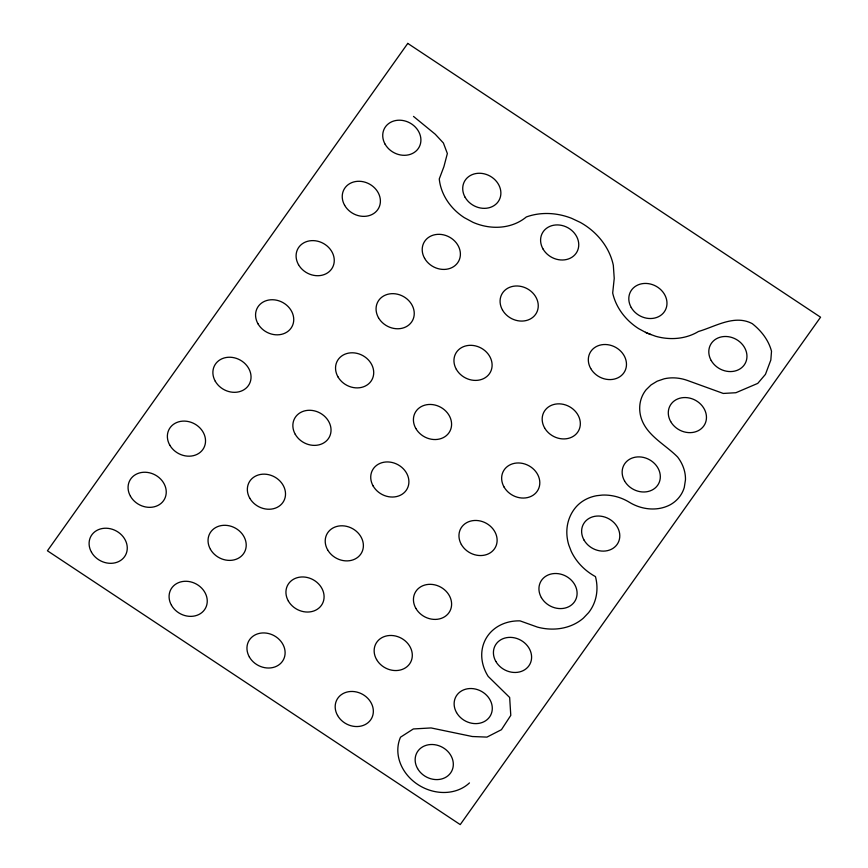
<?xml version="1.0" encoding="UTF-8"?>
<svg xmlns="http://www.w3.org/2000/svg" width="868" height="868" viewBox="0 0 868 868"><rect width="100%" height="100%" fill="white"/><g stroke="black" fill="none" stroke-linecap="round" stroke-linejoin="round"><path stroke-width="1.3" d="M650.957 334.56L645.477 332.314M413.493 116.41L435.237 134.214L443.396 143.003L447.356 153.528L443.906 166.678L439.262 178.949A52.243 44.735 28.5 0 0 464.261 217.629L473.017 222.338A52.243 44.735 28.5 0 0 526.312 216.967A61.943 53.046 28.5 0 1 571.611 218.313L580.312 222.414A61.943 53.046 28.5 0 1 613.329 265.315L614.229 278.4L612.689 293.015A55.205 47.273 28.5 0 0 638.642 328.636L646.899 333.084L655.665 336.274A55.205 47.273 28.5 0 0 698.436 331.5C715.514 326.542 734.567 314.194 752.306 323.677C761.29 330.838 768.516 339.985 771.511 351.225L770.827 360.025L765.457 374.347L757.764 383.385L735.88 392.727L723.261 393.443L687.174 380.358A39.255 33.613 28.5 0 0 664.139 378.817L657.174 381.193L651.076 384.904L646.096 389.786A39.255 33.613 28.5 0 0 640.714 416.412C645.618 435.15 664.975 444.156 677.604 457.013A38.897 33.299 28.5 0 1 685.47 479.82L684.288 487.415A38.897 33.299 28.5 0 1 670.15 504.807C657.423 511.523 641.691 509.744 629.615 502.42A42.803 36.651 28.5 0 0 602.229 495.085L596.75 495.693A42.803 36.651 28.5 0 0 574.768 508.518A51.299 43.932 28.5 0 0 568.757 544.909L571.187 551.245A51.299 43.932 28.5 0 0 595.459 576.612A52.905 45.299 28.5 0 1 588.602 612.656L583.415 618.103A52.905 45.299 28.5 0 1 537.487 627.119L520.03 620.87A44.094 37.747 28.5 0 0 488.174 676.4L509.657 697.471L510.785 715.384L501.444 729.684L486.959 737.106L472.311 736.52L431.07 727.937L413.331 728.957L400.517 737.192A42.044 36 28.5 0 0 417.671 784.433A42.044 36 28.5 0 0 469.458 782.914M407.765 43.4L47.436 550.789L460.235 824.6L820.564 317.211L407.765 43.4M417.562 768.549A19.704 16.872 28.5 0 0 450.633 772.921A19.704 16.872 28.5 0 0 434.521 744.679A19.704 16.872 28.5 0 0 417.562 768.549M337.587 715.492A19.704 16.872 28.5 0 0 370.658 719.876A19.704 16.872 28.5 0 0 354.535 691.633A19.704 16.872 28.5 0 0 337.587 715.492M249.366 656.978A19.704 16.872 28.5 0 0 282.425 661.351A19.704 16.872 28.5 0 0 266.313 633.108A19.704 16.872 28.5 0 0 249.366 656.978M171.495 605.321A19.704 16.872 28.5 0 0 204.555 609.705A19.704 16.872 28.5 0 0 188.443 581.452A19.704 16.872 28.5 0 0 171.495 605.321M91.509 552.276A19.704 16.872 28.5 0 0 124.58 556.648A19.704 16.872 28.5 0 0 108.457 528.406A19.704 16.872 28.5 0 0 91.509 552.276M376.56 659.517A19.704 16.872 28.5 0 0 409.62 663.89A19.704 16.872 28.5 0 0 393.508 635.647A19.704 16.872 28.5 0 0 376.56 659.517M130.482 496.29A19.704 16.872 28.5 0 0 163.553 500.673A19.704 16.872 28.5 0 0 147.43 472.42A19.704 16.872 28.5 0 0 130.482 496.29M210.457 549.346A19.704 16.872 28.5 0 0 243.528 553.719A19.704 16.872 28.5 0 0 227.416 525.476A19.704 16.872 28.5 0 0 210.457 549.346M288.339 600.992A19.704 16.872 28.5 0 0 321.399 605.376A19.704 16.872 28.5 0 0 305.286 577.133A19.704 16.872 28.5 0 0 288.339 600.992M456.535 712.563A19.704 16.872 28.5 0 0 489.606 716.946A19.704 16.872 28.5 0 0 473.483 688.704A19.704 16.872 28.5 0 0 456.535 712.563M327.627 549.845A19.704 16.872 28.5 0 0 360.697 554.218A19.704 16.872 28.5 0 0 344.585 525.975A19.704 16.872 28.5 0 0 327.627 549.845M495.834 661.416A19.704 16.872 28.5 0 0 528.905 665.799A19.704 16.872 28.5 0 0 512.782 637.546A19.704 16.872 28.5 0 0 495.834 661.416M415.859 608.37A19.704 16.872 28.5 0 0 448.919 612.743A19.704 16.872 28.5 0 0 432.806 584.5A19.704 16.872 28.5 0 0 415.859 608.37M169.781 445.143A19.704 16.872 28.5 0 0 202.841 449.515A19.704 16.872 28.5 0 0 186.728 421.273A19.704 16.872 28.5 0 0 169.781 445.143M249.756 498.189A19.704 16.872 28.5 0 0 282.827 502.572A19.704 16.872 28.5 0 0 266.715 474.329A19.704 16.872 28.5 0 0 249.756 498.189M295.272 434.325A19.704 16.872 28.5 0 0 328.343 438.709A19.704 16.872 28.5 0 0 312.22 410.455A19.704 16.872 28.5 0 0 295.272 434.325M541.35 597.553A19.704 16.872 28.5 0 0 574.41 601.925A19.704 16.872 28.5 0 0 558.298 573.683A19.704 16.872 28.5 0 0 541.35 597.553M461.364 544.496A19.704 16.872 28.5 0 0 494.434 548.88A19.704 16.872 28.5 0 0 478.322 520.637A19.704 16.872 28.5 0 0 461.364 544.496M373.142 485.982A19.704 16.872 28.5 0 0 406.213 490.355A19.704 16.872 28.5 0 0 390.09 462.112A19.704 16.872 28.5 0 0 373.142 485.982M215.297 381.28A19.704 16.872 28.5 0 0 248.357 385.652A19.704 16.872 28.5 0 0 232.244 357.41A19.704 16.872 28.5 0 0 215.297 381.28M504.058 487.013A19.704 16.872 28.5 0 0 537.118 491.386A19.704 16.872 28.5 0 0 521.006 463.143A19.704 16.872 28.5 0 0 504.058 487.013M337.956 376.842A19.704 16.872 28.5 0 0 371.027 381.215A19.704 16.872 28.5 0 0 354.914 352.972A19.704 16.872 28.5 0 0 337.956 376.842M584.034 540.07A19.704 16.872 28.5 0 0 617.105 544.442A19.704 16.872 28.5 0 0 600.981 516.2A19.704 16.872 28.5 0 0 584.034 540.07M415.826 428.488A19.704 16.872 28.5 0 0 448.897 432.872A19.704 16.872 28.5 0 0 432.785 404.629A19.704 16.872 28.5 0 0 415.826 428.488M257.98 323.786A19.704 16.872 28.5 0 0 291.04 328.169A19.704 16.872 28.5 0 0 274.928 299.916A19.704 16.872 28.5 0 0 257.98 323.786M298.505 264.664A19.704 16.872 28.5 0 0 331.576 269.037A19.704 16.872 28.5 0 0 315.453 240.794A19.704 16.872 28.5 0 0 298.505 264.664M456.362 369.367A19.704 16.872 28.5 0 0 489.422 373.739A19.704 16.872 28.5 0 0 473.31 345.497A19.704 16.872 28.5 0 0 456.362 369.367M544.583 427.881A19.704 16.872 28.5 0 0 577.643 432.264A19.704 16.872 28.5 0 0 561.531 404.021A19.704 16.872 28.5 0 0 544.583 427.881M624.559 480.937A19.704 16.872 28.5 0 0 657.629 485.31A19.704 16.872 28.5 0 0 641.506 457.067A19.704 16.872 28.5 0 0 624.559 480.937M378.481 317.71A19.704 16.872 28.5 0 0 411.551 322.093A19.704 16.872 28.5 0 0 395.439 293.84A19.704 16.872 28.5 0 0 378.481 317.71M590.728 368.542A19.704 16.872 28.5 0 0 623.788 372.925A19.704 16.872 28.5 0 0 607.676 344.683A19.704 16.872 28.5 0 0 590.728 368.542M502.496 310.028A19.704 16.872 28.5 0 0 535.567 314.4A19.704 16.872 28.5 0 0 519.455 286.158A19.704 16.872 28.5 0 0 502.496 310.028M670.704 421.598A19.704 16.872 28.5 0 0 703.774 425.971A19.704 16.872 28.5 0 0 687.651 397.728A19.704 16.872 28.5 0 0 670.704 421.598M344.65 205.325A19.704 16.872 28.5 0 0 377.71 209.698A19.704 16.872 28.5 0 0 361.598 181.455A19.704 16.872 28.5 0 0 344.65 205.325M424.626 258.371A19.704 16.872 28.5 0 0 457.696 262.754A19.704 16.872 28.5 0 0 441.584 234.501A19.704 16.872 28.5 0 0 424.626 258.371M465.129 197.307A19.704 16.872 28.5 0 0 498.189 201.68A19.704 16.872 28.5 0 0 482.076 173.437A19.704 16.872 28.5 0 0 465.129 197.307M385.142 144.251A19.704 16.872 28.5 0 0 418.213 148.634A19.704 16.872 28.5 0 0 402.101 120.381A19.704 16.872 28.5 0 0 385.142 144.251M711.207 360.524A19.704 16.872 28.5 0 0 744.267 364.907A19.704 16.872 28.5 0 0 728.154 336.665A19.704 16.872 28.5 0 0 711.207 360.524M631.22 307.478A19.704 16.872 28.5 0 0 664.291 311.851A19.704 16.872 28.5 0 0 648.168 283.608A19.704 16.872 28.5 0 0 631.22 307.478M542.999 248.953A19.704 16.872 28.5 0 0 576.059 253.337A19.704 16.872 28.5 0 0 559.947 225.094A19.704 16.872 28.5 0 0 542.999 248.953"/></g></svg>
